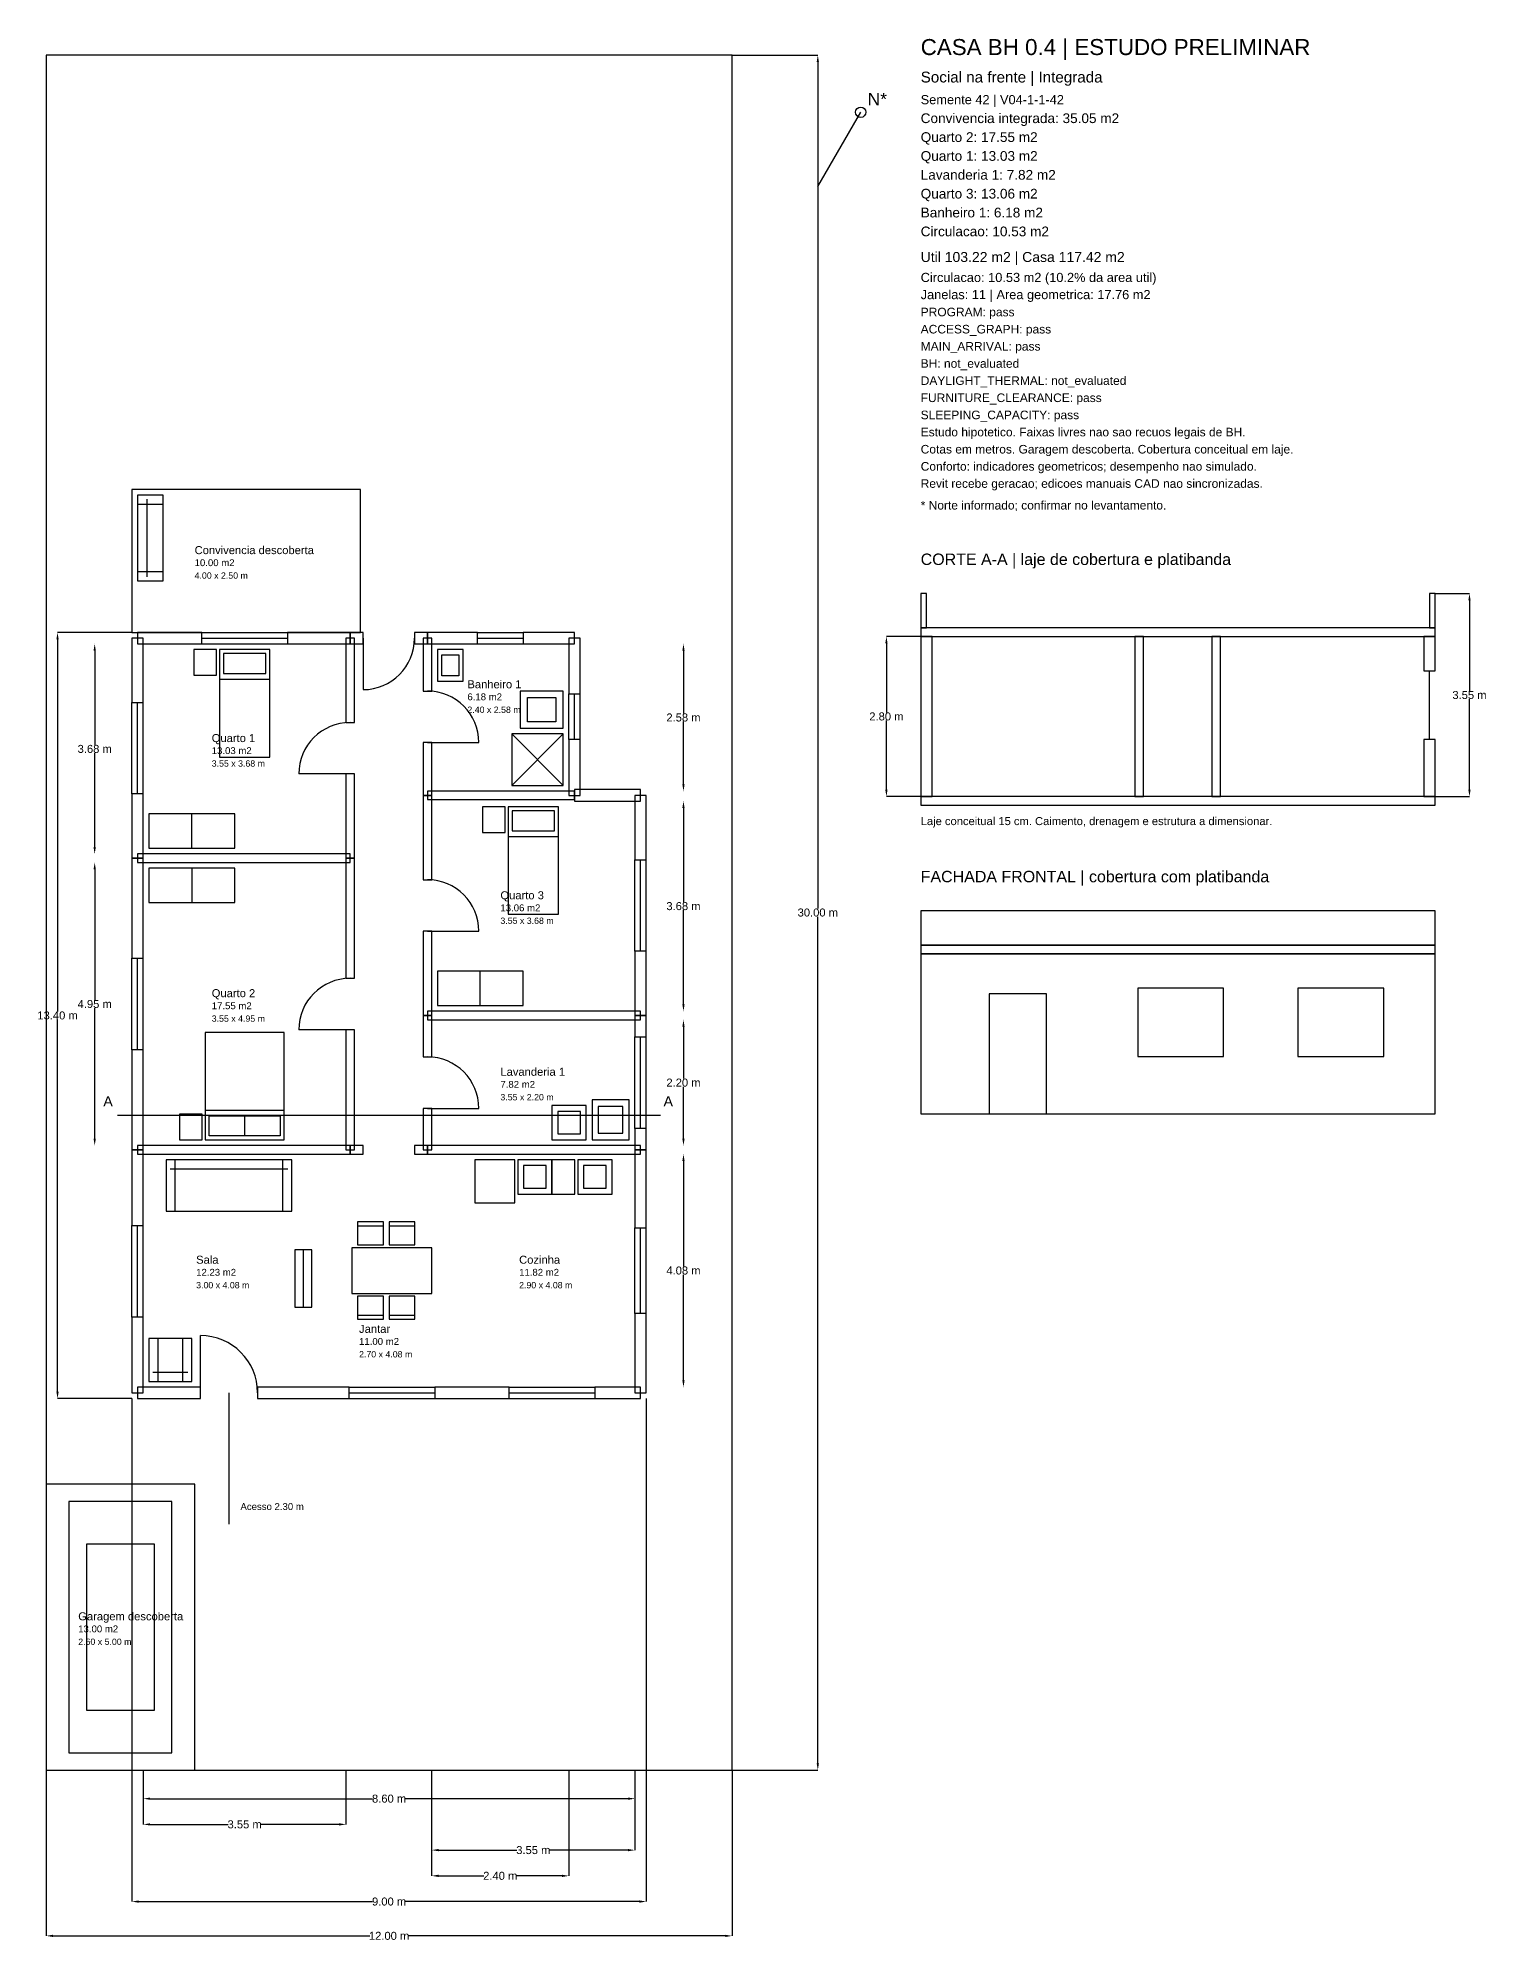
# Model space of a CAD drawing. Header units: millimetres. Extents: x -138 to 107186, y -4909 to 30295.
# Drawn here: x -138 to 25186, y -3109 to 30295 of the extents above; entities that cross this region are included whole.
import ezdxf

# ---------------------------------------------------------------- set-up
doc = ezdxf.new("R2010")
doc.units = ezdxf.units.MM
doc.header["$MEASUREMENT"] = 0
for name, color, linetype in [('CASA_ACESSO', 4, 'Continuous'), ('CASA_COBERTURA', 2, 'Continuous'), ('CASA_COTAS', 6, 'Continuous'), ('CASA_ESTUDO', 8, 'Continuous'), ('CASA_EXTERNO', 3, 'Continuous'), ('CASA_JANELAS', 4, 'Continuous'), ('CASA_LOTE', 8, 'Continuous'), ('CASA_MOVEIS', 3, 'Continuous'), ('CASA_PAREDES', 7, 'Continuous'), ('CASA_PORTAS', 2, 'Continuous'), ('CASA_TEXTOS', 7, 'Continuous')]:
    doc.layers.add(name, color=color, linetype=linetype)
doc.styles.get("Standard").update_dxf_attribs({"font": 'arial.ttf'})
doc.dimstyles.get("Standard").update_dxf_attribs({"dimtxt": 0.18, "dimasz": 0.18, "dimexe": 0.18, "dimexo": 0.0625, "dimgap": 0.09, "dimtad": 0, "dimtih": 1, "dimtoh": 1, "dimdec": 4, "dimzin": 0, "dimdsep": 46, "dimtxsty": 'Standard', "dimcen": 0.09, "dimadec": 0, "dimazin": 0, "dimtfac": 1, "dimtdec": 4, "dimtofl": 0, "dimtmove": 0, "dimatfit": 3, "dimfxl": 1, "dimtolj": 1, "dimtzin": 0, "dimarcsym": 0})

# ---------------------------------------------------------------- blocks, each defined once
blk = doc.blocks.new('*D1')
at = {"layer": 'CASA_COTAS', "color": 0, "lineweight": -2, "transparency": 16777216}
for p, q in [((11150, 10775), (11150, 10775)), ((11150, 10655), (11150, 8809)), ((11150, 6820), (11150, 8666)), ((11150, 6700), (11150, 6700))]:
    blk.add_line(p, q, dxfattribs=at)
at = {"layer": 'CASA_COTAS', "color": 0, "transparency": 16777216}
for points in [[(11130, 10655), (11170, 10655), (11150, 10775)], [(11130, 6820), (11170, 6820), (11150, 6700)]]:
    blk.add_solid(points, dxfattribs=at)
at = {"layer": 'Defpoints', "color": 0, "transparency": 16777216}
for p in [(11150, 10775), (11150, 10775), (11150, 6700)]:
    blk.add_point(p, dxfattribs=at)
at = {"layer": 'CASA_COTAS', "color": 0, "transparency": 16777216, "insert": (11150, 8738), "char_height": 140, "attachment_point": 5}
blk.add_mtext('\\A1;4.08 m', dxfattribs=at)
blk = doc.blocks.new('*D2')
at = {"layer": 'CASA_COTAS', "color": 0, "lineweight": -2, "transparency": 16777216}
for p, q in [((850, 15875), (850, 15875)), ((850, 15755), (850, 13472)), ((850, 11045), (850, 13328)), ((850, 10925), (850, 10925))]:
    blk.add_line(p, q, dxfattribs=at)
at = {"layer": 'CASA_COTAS', "color": 0, "transparency": 16777216}
for points in [[(830, 15755), (870, 15755), (850, 15875)], [(830, 11045), (870, 11045), (850, 10925)]]:
    blk.add_solid(points, dxfattribs=at)
at = {"layer": 'Defpoints', "color": 0, "transparency": 16777216}
for p in [(850, 15875), (850, 15875), (850, 10925)]:
    blk.add_point(p, dxfattribs=at)
at = {"layer": 'CASA_COTAS', "color": 0, "transparency": 16777216, "insert": (850, 13400), "char_height": 140, "attachment_point": 5}
blk.add_mtext('\\A1;4.95 m', dxfattribs=at)
blk = doc.blocks.new('*D3')
at = {"layer": 'CASA_COTAS', "color": 0, "lineweight": -2, "transparency": 16777216}
for p, q in [((850, 19700), (850, 19700)), ((850, 19580), (850, 17934)), ((850, 16145), (850, 17791)), ((850, 16025), (850, 16025))]:
    blk.add_line(p, q, dxfattribs=at)
at = {"layer": 'CASA_COTAS', "color": 0, "transparency": 16777216}
for points in [[(830, 19580), (870, 19580), (850, 19700)], [(830, 16145), (870, 16145), (850, 16025)]]:
    blk.add_solid(points, dxfattribs=at)
at = {"layer": 'Defpoints', "color": 0, "transparency": 16777216}
for p in [(850, 19700), (850, 19700), (850, 16025)]:
    blk.add_point(p, dxfattribs=at)
at = {"layer": 'CASA_COTAS', "color": 0, "transparency": 16777216, "insert": (850, 17862), "char_height": 140, "attachment_point": 5}
blk.add_mtext('\\A1;3.68 m', dxfattribs=at)
blk = doc.blocks.new('*D4')
at = {"layer": 'CASA_COTAS', "color": 0, "lineweight": -2, "transparency": 16777216}
for p, q in [((11150, 13125), (11150, 13125)), ((11150, 13005), (11150, 12097)), ((11150, 11045), (11150, 11953)), ((11150, 10925), (11150, 10925))]:
    blk.add_line(p, q, dxfattribs=at)
at = {"layer": 'CASA_COTAS', "color": 0, "transparency": 16777216}
for points in [[(11130, 13005), (11170, 13005), (11150, 13125)], [(11130, 11045), (11170, 11045), (11150, 10925)]]:
    blk.add_solid(points, dxfattribs=at)
at = {"layer": 'Defpoints', "color": 0, "transparency": 16777216}
for p in [(11150, 13125), (11150, 13125), (11150, 10925)]:
    blk.add_point(p, dxfattribs=at)
at = {"layer": 'CASA_COTAS', "color": 0, "transparency": 16777216, "insert": (11150, 12025), "char_height": 140, "attachment_point": 5}
blk.add_mtext('\\A1;2.20 m', dxfattribs=at)
blk = doc.blocks.new('*D5')
at = {"layer": 'CASA_COTAS', "color": 0, "lineweight": -2, "transparency": 16777216}
for p, q in [((11150, 16950), (11150, 16950)), ((11150, 16830), (11150, 15184)), ((11150, 13395), (11150, 15041)), ((11150, 13275), (11150, 13275))]:
    blk.add_line(p, q, dxfattribs=at)
at = {"layer": 'CASA_COTAS', "color": 0, "transparency": 16777216}
for points in [[(11130, 16830), (11170, 16830), (11150, 16950)], [(11130, 13395), (11170, 13395), (11150, 13275)]]:
    blk.add_solid(points, dxfattribs=at)
at = {"layer": 'Defpoints', "color": 0, "transparency": 16777216}
for p in [(11150, 16950), (11150, 16950), (11150, 13275)]:
    blk.add_point(p, dxfattribs=at)
at = {"layer": 'CASA_COTAS', "color": 0, "transparency": 16777216, "insert": (11150, 15112), "char_height": 140, "attachment_point": 5}
blk.add_mtext('\\A1;3.68 m', dxfattribs=at)
blk = doc.blocks.new('*D6')
at = {"layer": 'CASA_COTAS', "color": 0, "lineweight": -2, "transparency": 16777216}
for p, q in [((11150, 19700), (11150, 19700)), ((11150, 19580), (11150, 18484)), ((11150, 17245), (11150, 18341)), ((11150, 17125), (11150, 17125))]:
    blk.add_line(p, q, dxfattribs=at)
at = {"layer": 'CASA_COTAS', "color": 0, "transparency": 16777216}
for points in [[(11130, 19580), (11170, 19580), (11150, 19700)], [(11130, 17245), (11170, 17245), (11150, 17125)]]:
    blk.add_solid(points, dxfattribs=at)
at = {"layer": 'Defpoints', "color": 0, "transparency": 16777216}
for p in [(11150, 19700), (11150, 19700), (11150, 17125)]:
    blk.add_point(p, dxfattribs=at)
at = {"layer": 'CASA_COTAS', "color": 0, "transparency": 16777216, "insert": (11150, 18412), "char_height": 140, "attachment_point": 5}
blk.add_mtext('\\A1;2.58 m', dxfattribs=at)
blk = doc.blocks.new('*D7')
at = {"layer": 'CASA_COTAS', "color": 0, "lineweight": -2, "transparency": 16777216}
for p, q in [((1700, 0), (1700, -500)), ((10300, 0), (10300, -500)), ((1820, -500), (5711, -500)), ((10180, -500), (6289, -500))]:
    blk.add_line(p, q, dxfattribs=at)
at = {"layer": 'CASA_COTAS', "color": 0, "transparency": 16777216}
for points in [[(1820, -480), (1820, -520), (1700, -500)], [(10180, -480), (10180, -520), (10300, -500)]]:
    blk.add_solid(points, dxfattribs=at)
at = {"layer": 'Defpoints', "color": 0, "transparency": 16777216}
for p in [(1700, 0), (10300, 0), (10300, -500)]:
    blk.add_point(p, dxfattribs=at)
at = {"layer": 'CASA_COTAS', "color": 0, "transparency": 16777216, "insert": (6000, -500), "char_height": 140, "attachment_point": 5}
blk.add_mtext('\\A1;8.60 m', dxfattribs=at)
blk = doc.blocks.new('*D8')
at = {"layer": 'CASA_COTAS', "color": 0, "lineweight": -2, "transparency": 16777216}
for p, q in [((1700, 0), (1700, -950)), ((5245, 0), (5245, -950)), ((1820, -950), (3184, -950)), ((5125, -950), (3761, -950))]:
    blk.add_line(p, q, dxfattribs=at)
at = {"layer": 'CASA_COTAS', "color": 0, "transparency": 16777216}
for points in [[(1820, -930), (1820, -970), (1700, -950)], [(5125, -930), (5125, -970), (5245, -950)]]:
    blk.add_solid(points, dxfattribs=at)
at = {"layer": 'Defpoints', "color": 0, "transparency": 16777216}
for p in [(1700, 0), (5245, 0), (5245, -950)]:
    blk.add_point(p, dxfattribs=at)
at = {"layer": 'CASA_COTAS', "color": 0, "transparency": 16777216, "insert": (3473, -950), "char_height": 140, "attachment_point": 5}
blk.add_mtext('\\A1;3.55 m', dxfattribs=at)
blk = doc.blocks.new('*D9')
at = {"layer": 'CASA_COTAS', "color": 0, "lineweight": -2, "transparency": 16777216}
for p, q in [((6745, 0), (6745, -1400)), ((10300, 0), (10300, -1400)), ((6865, -1400), (8234, -1400)), ((10180, -1400), (8811, -1400))]:
    blk.add_line(p, q, dxfattribs=at)
at = {"layer": 'CASA_COTAS', "color": 0, "transparency": 16777216}
for points in [[(6865, -1380), (6865, -1420), (6745, -1400)], [(10180, -1380), (10180, -1420), (10300, -1400)]]:
    blk.add_solid(points, dxfattribs=at)
at = {"layer": 'Defpoints', "color": 0, "transparency": 16777216}
for p in [(6745, 0), (10300, 0), (10300, -1400)]:
    blk.add_point(p, dxfattribs=at)
at = {"layer": 'CASA_COTAS', "color": 0, "transparency": 16777216, "insert": (8523, -1400), "char_height": 140, "attachment_point": 5}
blk.add_mtext('\\A1;3.55 m', dxfattribs=at)
blk = doc.blocks.new('*D10')
at = {"layer": 'CASA_COTAS', "color": 0, "lineweight": -2, "transparency": 16777216}
for p, q in [((6745, 0), (6745, -1850)), ((9145, 0), (9145, -1850)), ((6865, -1850), (7655, -1850)), ((9025, -1850), (8235, -1850))]:
    blk.add_line(p, q, dxfattribs=at)
at = {"layer": 'CASA_COTAS', "color": 0, "transparency": 16777216}
for points in [[(6865, -1830), (6865, -1870), (6745, -1850)], [(9025, -1830), (9025, -1870), (9145, -1850)]]:
    blk.add_solid(points, dxfattribs=at)
at = {"layer": 'Defpoints', "color": 0, "transparency": 16777216}
for p in [(6745, 0), (9145, 0), (9145, -1850)]:
    blk.add_point(p, dxfattribs=at)
at = {"layer": 'CASA_COTAS', "color": 0, "transparency": 16777216, "insert": (7945, -1850), "char_height": 140, "attachment_point": 5}
blk.add_mtext('\\A1;2.40 m', dxfattribs=at)
blk = doc.blocks.new('*D11')
at = {"layer": 'CASA_COTAS', "color": 0, "lineweight": -2, "transparency": 16777216}
for p, q in [((1500, 6500), (1500, -2300)), ((10500, 6500), (10500, -2300)), ((1620, -2300), (5711, -2300)), ((10380, -2300), (6289, -2300))]:
    blk.add_line(p, q, dxfattribs=at)
at = {"layer": 'CASA_COTAS', "color": 0, "transparency": 16777216}
for points in [[(1620, -2280), (1620, -2320), (1500, -2300)], [(10380, -2280), (10380, -2320), (10500, -2300)]]:
    blk.add_solid(points, dxfattribs=at)
at = {"layer": 'Defpoints', "color": 0, "transparency": 16777216}
for p in [(1500, 6500), (10500, 6500), (10500, -2300)]:
    blk.add_point(p, dxfattribs=at)
at = {"layer": 'CASA_COTAS', "color": 0, "transparency": 16777216, "insert": (6000, -2300), "char_height": 140, "attachment_point": 5}
blk.add_mtext('\\A1;9.00 m', dxfattribs=at)
blk = doc.blocks.new('*D12')
at = {"layer": 'CASA_COTAS', "color": 0, "lineweight": -2, "transparency": 16777216}
for p, q in [((1500, 19900), (200, 19900)), ((200, 19780), (200, 13272)), ((200, 6620), (200, 13128)), ((1500, 6500), (200, 6500))]:
    blk.add_line(p, q, dxfattribs=at)
at = {"layer": 'CASA_COTAS', "color": 0, "transparency": 16777216}
for points in [[(180, 19780), (220, 19780), (200, 19900)], [(180, 6620), (220, 6620), (200, 6500)]]:
    blk.add_solid(points, dxfattribs=at)
at = {"layer": 'Defpoints', "color": 0, "transparency": 16777216}
for p in [(200, 19900), (1500, 19900), (1500, 6500)]:
    blk.add_point(p, dxfattribs=at)
at = {"layer": 'CASA_COTAS', "color": 0, "transparency": 16777216, "insert": (200, 13200), "char_height": 140, "attachment_point": 5}
blk.add_mtext('\\A1;13.40 m', dxfattribs=at)
blk = doc.blocks.new('*D13')
at = {"layer": 'CASA_COTAS', "color": 0, "lineweight": -2, "transparency": 16777216}
for p, q in [((0, 0), (0, -2900)), ((12000, 0), (12000, -2900)), ((120, -2900), (5664, -2900)), ((11880, -2900), (6336, -2900))]:
    blk.add_line(p, q, dxfattribs=at)
at = {"layer": 'CASA_COTAS', "color": 0, "transparency": 16777216}
for points in [[(120, -2880), (120, -2920), (0, -2900)], [(11880, -2880), (11880, -2920), (12000, -2900)]]:
    blk.add_solid(points, dxfattribs=at)
at = {"layer": 'Defpoints', "color": 0, "transparency": 16777216}
for p in [(0, 0), (12000, 0), (12000, -2900)]:
    blk.add_point(p, dxfattribs=at)
at = {"layer": 'CASA_COTAS', "color": 0, "transparency": 16777216, "insert": (6000, -2900), "char_height": 140, "attachment_point": 5}
blk.add_mtext('\\A1;12.00 m', dxfattribs=at)
blk = doc.blocks.new('*D14')
at = {"layer": 'CASA_COTAS', "color": 0, "lineweight": -2, "transparency": 16777216}
for p, q in [((12000, 30000), (13500, 30000)), ((13500, 29880), (13500, 15072)), ((13500, 120), (13500, 14928)), ((12000, 0), (13500, 0))]:
    blk.add_line(p, q, dxfattribs=at)
at = {"layer": 'CASA_COTAS', "color": 0, "transparency": 16777216}
for points in [[(13480, 29880), (13520, 29880), (13500, 30000)], [(13480, 120), (13520, 120), (13500, 0)]]:
    blk.add_solid(points, dxfattribs=at)
at = {"layer": 'Defpoints', "color": 0, "transparency": 16777216}
for p in [(12000, 30000), (13500, 30000), (12000, 0)]:
    blk.add_point(p, dxfattribs=at)
at = {"layer": 'CASA_COTAS', "color": 0, "transparency": 16777216, "insert": (13500, 15000), "char_height": 140, "attachment_point": 5}
blk.add_mtext('\\A1;30.00 m', dxfattribs=at)
blk = doc.blocks.new('*D15')
at = {"layer": 'CASA_COTAS', "color": 0, "lineweight": -2, "transparency": 16777216}
for p, q in [((15300, 19830), (14700, 19830)), ((14700, 19710), (14700, 18502)), ((14700, 17150), (14700, 18358)), ((15300, 17030), (14700, 17030))]:
    blk.add_line(p, q, dxfattribs=at)
at = {"layer": 'CASA_COTAS', "color": 0, "transparency": 16777216}
for points in [[(14680, 19710), (14720, 19710), (14700, 19830)], [(14680, 17150), (14720, 17150), (14700, 17030)]]:
    blk.add_solid(points, dxfattribs=at)
at = {"layer": 'Defpoints', "color": 0, "transparency": 16777216}
for p in [(14700, 19830), (15300, 19830), (15300, 17030)]:
    blk.add_point(p, dxfattribs=at)
at = {"layer": 'CASA_COTAS', "color": 0, "transparency": 16777216, "insert": (14700, 18430), "char_height": 140, "attachment_point": 5}
blk.add_mtext('\\A1;2.80 m', dxfattribs=at)
blk = doc.blocks.new('*D16')
at = {"layer": 'CASA_COTAS', "color": 0, "lineweight": -2, "transparency": 16777216}
for p, q in [((24300, 20580), (24900, 20580)), ((24900, 20460), (24900, 18877)), ((24900, 17150), (24900, 18733)), ((24300, 17030), (24900, 17030))]:
    blk.add_line(p, q, dxfattribs=at)
at = {"layer": 'CASA_COTAS', "color": 0, "transparency": 16777216}
for points in [[(24880, 20460), (24920, 20460), (24900, 20580)], [(24880, 17150), (24920, 17150), (24900, 17030)]]:
    blk.add_solid(points, dxfattribs=at)
at = {"layer": 'Defpoints', "color": 0, "transparency": 16777216}
for p in [(24300, 20580), (24900, 20580), (24300, 17030)]:
    blk.add_point(p, dxfattribs=at)
at = {"layer": 'CASA_COTAS', "color": 0, "transparency": 16777216, "insert": (24900, 18805), "char_height": 140, "attachment_point": 5}
blk.add_mtext('\\A1;3.55 m', dxfattribs=at)

msp = doc.modelspace()

# ---------------------------------------------------------------- linework, layer by layer
at = {"layer": 'CASA_ACESSO'}
msp.add_lwpolyline([(3200, 4300), (3200, 5900), (3200, 5900), (3200, 6600)], dxfattribs=at)
at = {"layer": 'CASA_COBERTURA'}
for points in [[(15300, 19980), (15400, 19980), (15400, 20580), (15300, 20580)], [(24200, 19980), (24300, 19980), (24300, 20580), (24200, 20580)], [(15300, 19830), (24300, 19830), (24300, 19980), (15300, 19980)], [(15300, 14430), (24300, 14430), (24300, 15030), (15300, 15030)], [(15300, 14280), (24300, 14280), (24300, 14430), (15300, 14430)]]:
    msp.add_lwpolyline(points, close=True, dxfattribs=at)
at = {"layer": 'CASA_ESTUDO'}
for p, q in [((13500, 27700), (14250, 28999.038)), ((1250, 11458), (10750, 11458))]:
    msp.add_line(p, q, dxfattribs=at)
for points in [[(15300, 17030), (15500, 17030), (15500, 19830), (15300, 19830)], [(19045.189, 17030), (19195.189, 17030), (19195.189, 19830), (19045.189, 19830)], [(20395.189, 17030), (20545.189, 17030), (20545.189, 19830), (20395.189, 19830)], [(24100, 19230), (24300, 19230), (24300, 19830), (24100, 19830)], [(24100, 17030), (24300, 17030), (24300, 18030), (24100, 18030)], [(15300, 16880), (24300, 16880), (24300, 17030), (15300, 17030)], [(15300, 11480), (24300, 11480), (24300, 14280), (15300, 14280)], [(16500, 11480), (17500, 11480), (17500, 13580), (16500, 13580)], [(19100, 12480), (20600, 12480), (20600, 13680), (19100, 13680)], [(21900, 12480), (23400, 12480), (23400, 13680), (21900, 13680)]]:
    msp.add_lwpolyline(points, close=True, dxfattribs=at)
msp.add_circle((14250, 28999.038), 90, dxfattribs=at)
at = {"layer": 'CASA_EXTERNO'}
for points in [[(1500, 19900), (5500, 19900), (5500, 22400), (1500, 22400)], [(0, 0), (2600, 0), (2600, 5000), (0, 5000)]]:
    msp.add_lwpolyline(points, close=True, dxfattribs=at)
at = {"layer": 'CASA_JANELAS'}
for p, q in [((2722.594, 19900), (4222.594, 19900)), ((2722.594, 19800), (4222.594, 19800)), ((7545.189, 19900), (8345.189, 19900)), ((7545.189, 19800), (8345.189, 19800)), ((2722.594, 19700), (4222.594, 19700)), ((7545.189, 19700), (8345.189, 19700)), ((24200, 18030), (24200, 19230)), ((9145.189, 18025), (9145.189, 18825)), ((9245.189, 18025), (9245.189, 18825)), ((9345.189, 18025), (9345.189, 18825)), ((1500, 17075), (1500, 18675)), ((1600, 17075), (1600, 18675)), ((1700, 17075), (1700, 18675)), ((10300, 14325), (10300, 15925)), ((10400, 14325), (10400, 15925)), ((10500, 14325), (10500, 15925)), ((1500, 12600), (1500, 14200)), ((1600, 12600), (1600, 14200)), ((1700, 12600), (1700, 14200)), ((10300, 11225), (10300, 12825)), ((10400, 11225), (10400, 12825)), ((10500, 11225), (10500, 12825)), ((1500, 7925), (1500, 9525)), ((1600, 7925), (1600, 9525)), ((1700, 7925), (1700, 9525)), ((10300, 7987.5), (10300, 9487.5)), ((10400, 7987.5), (10400, 9487.5)), ((10500, 7987.5), (10500, 9487.5)), ((5300, 6700), (6800, 6700)), ((8100, 6700), (9600, 6700)), ((5300, 6600), (6800, 6600)), ((5300, 6500), (6800, 6500)), ((8100, 6600), (9600, 6600)), ((8100, 6500), (9600, 6500))]:
    msp.add_line(p, q, dxfattribs=at)
at = {"layer": 'CASA_LOTE'}
msp.add_lwpolyline([(0, 0), (12000, 0), (12000, 30000), (0, 30000)], close=True, dxfattribs=at)
at = {"layer": 'CASA_MOVEIS'}
msp.add_line((4500, 8100), (4500, 9100), dxfattribs=at)
for points in [[(1600, 20800), (2050, 20800), (2050, 22300), (1600, 22300)], [(2582.594, 19150), (2982.594, 19150), (2982.594, 19600), (2582.594, 19600)], [(3032.594, 17720), (3912.594, 17720), (3912.594, 19600), (3032.594, 19600)], [(6845.189, 19050), (7295.189, 19050), (7295.189, 19600), (6845.189, 19600)], [(8295.189, 18225), (9045.189, 18225), (9045.189, 18875), (8295.189, 18875)], [(8145.189, 17225), (9045.189, 17225), (9045.189, 18125), (8145.189, 18125)], [(1800, 16125), (3300, 16125), (3300, 16725), (1800, 16725)], [(7632.594, 16400), (8032.594, 16400), (8032.594, 16850), (7632.594, 16850)], [(8082.594, 14970), (8962.594, 14970), (8962.594, 16850), (8082.594, 16850)], [(1800, 15175), (3300, 15175), (3300, 15775), (1800, 15775)], [(6845.189, 13375), (8345.189, 13375), (8345.189, 13975), (6845.189, 13975)], [(2782.594, 11025), (4162.594, 11025), (4162.594, 12905), (2782.594, 12905)], [(9550, 11025), (10200, 11025), (10200, 11725), (9550, 11725)], [(2332.594, 11025), (2732.594, 11025), (2732.594, 11475), (2332.594, 11475)], [(8850, 11025), (9450, 11025), (9450, 11625), (8850, 11625)], [(2100, 9775), (4300, 9775), (4300, 10675), (2100, 10675)], [(7500, 9925), (8200, 9925), (8200, 10675), (7500, 10675)], [(8250, 10075), (8850, 10075), (8850, 10675), (8250, 10675)], [(8850, 10075), (9250, 10075), (9250, 10675), (8850, 10675)], [(9300, 10075), (9900, 10075), (9900, 10675), (9300, 10675)], [(5450, 9187.5), (5900, 9187.5), (5900, 9587.5), (5450, 9587.5)], [(6000, 9187.5), (6450, 9187.5), (6450, 9587.5), (6000, 9587.5)], [(4350, 8100), (4650, 8100), (4650, 9100), (4350, 9100)], [(5350, 8337.5), (6750, 8337.5), (6750, 9137.5), (5350, 9137.5)], [(5450, 7887.5), (5900, 7887.5), (5900, 8287.5), (5450, 8287.5)], [(6000, 7887.5), (6450, 7887.5), (6450, 8287.5), (6000, 8287.5)], [(1800, 6800), (2550, 6800), (2550, 7550), (1800, 7550)], [(400, 300), (2200, 300), (2200, 4700), (400, 4700)]]:
    msp.add_lwpolyline(points, close=True, dxfattribs=at)
for points in [[(2050, 22140), (1600, 22140)], [(1760, 22230), (1760, 20870)], [(2050, 20960), (1600, 20960)], [(3102.594, 19180), (3842.594, 19180), (3842.594, 19530), (3102.594, 19530), (3102.594, 19180)], [(6921.689, 19143.5), (6921.689, 19506.5), (7218.689, 19506.5), (7218.689, 19143.5), (6921.689, 19143.5)], [(3032.594, 19080), (3912.594, 19080)], [(8422.689, 18335.5), (8422.689, 18764.5), (8917.689, 18764.5), (8917.689, 18335.5), (8422.689, 18335.5)], [(8145.189, 17225), (9045.189, 18125)], [(9045.189, 17225), (8145.189, 18125)], [(2550, 16125), (2550, 16725)], [(8152.594, 16430), (8892.594, 16430), (8892.594, 16780), (8152.594, 16780), (8152.594, 16430)], [(8082.594, 16330), (8962.594, 16330)], [(2550, 15775), (2550, 15175)], [(7595.189, 13375), (7595.189, 13975)], [(2782.594, 11545), (4162.594, 11545)], [(2852.594, 11445), (4092.594, 11445), (4092.594, 11095), (2852.594, 11095), (2852.594, 11445)], [(3472.594, 11445), (3472.594, 11095)], [(9348, 11523), (8952, 11523), (8952, 11127), (9348, 11127), (9348, 11523)], [(10089.5, 11606), (9660.5, 11606), (9660.5, 11144), (10089.5, 11144), (10089.5, 11606)], [(2170, 10515), (4230, 10515)], [(2260, 9775), (2260, 10675)], [(4140, 9775), (4140, 10675)], [(8352, 10177), (8748, 10177), (8748, 10573), (8352, 10573), (8352, 10177)], [(9402, 10177), (9798, 10177), (9798, 10573), (9402, 10573), (9402, 10177)], [(5450, 9517.5), (5900, 9517.5)], [(6000, 9517.5), (6450, 9517.5)], [(5450, 7957.5), (5900, 7957.5)], [(6000, 7957.5), (6450, 7957.5)], [(1960, 6800), (1960, 7550)], [(2390, 6800), (2390, 7550)], [(1870, 6960), (2480, 6960)], [(1894, 3952), (706, 3952), (706, 1048), (1894, 1048), (1894, 3952)]]:
    msp.add_lwpolyline(points, dxfattribs=at)
at = {"layer": 'CASA_PAREDES'}
for points in [[(1500, 18675), (1700, 18675), (1700, 19800), (1500, 19800)], [(1600, 19700), (2722.594, 19700), (2722.594, 19900), (1600, 19900)], [(4222.594, 19700), (5320.189, 19700), (5320.189, 19900), (4222.594, 19900)], [(5245.189, 18325), (5395.189, 18325), (5395.189, 19800), (5245.189, 19800)], [(5320.189, 19700), (5545.189, 19700), (5545.189, 19900), (5320.189, 19900)], [(6445.189, 19700), (6670.189, 19700), (6670.189, 19900), (6445.189, 19900)], [(6595.189, 18875), (6745.189, 18875), (6745.189, 19800), (6595.189, 19800)], [(6670.189, 19700), (7545.189, 19700), (7545.189, 19900), (6670.189, 19900)], [(8345.189, 19700), (9245.189, 19700), (9245.189, 19900), (8345.189, 19900)], [(9145.189, 18825), (9345.189, 18825), (9345.189, 19800), (9145.189, 19800)], [(6595.189, 17050), (6745.189, 17050), (6745.189, 17975), (6595.189, 17975)], [(9145.189, 17050), (9345.189, 17050), (9345.189, 18025), (9145.189, 18025)], [(5245.189, 15950), (5395.189, 15950), (5395.189, 17425), (5245.189, 17425)], [(1500, 15950), (1700, 15950), (1700, 17075), (1500, 17075)], [(6595.189, 15575), (6745.189, 15575), (6745.189, 17050), (6595.189, 17050)], [(6670.189, 16975), (9245.189, 16975), (9245.189, 17125), (6670.189, 17125)], [(9245.189, 16950), (10400, 16950), (10400, 17150), (9245.189, 17150)], [(10300, 15925), (10500, 15925), (10500, 17050), (10300, 17050)], [(1500, 14200), (1700, 14200), (1700, 15950), (1500, 15950)], [(1600, 15875), (5320.189, 15875), (5320.189, 16025), (1600, 16025)], [(5245.189, 13850), (5395.189, 13850), (5395.189, 15950), (5245.189, 15950)], [(6595.189, 13200), (6745.189, 13200), (6745.189, 14675), (6595.189, 14675)], [(10300, 13200), (10500, 13200), (10500, 14325), (10300, 14325)], [(6595.189, 12475), (6745.189, 12475), (6745.189, 13200), (6595.189, 13200)], [(6670.189, 13125), (10400, 13125), (10400, 13275), (6670.189, 13275)], [(10300, 12825), (10500, 12825), (10500, 13200), (10300, 13200)], [(5245.189, 10850), (5395.189, 10850), (5395.189, 12950), (5245.189, 12950)], [(1500, 10850), (1700, 10850), (1700, 12600), (1500, 12600)], [(6595.189, 10850), (6745.189, 10850), (6745.189, 11575), (6595.189, 11575)], [(10300, 10850), (10500, 10850), (10500, 11225), (10300, 11225)], [(1500, 9525), (1700, 9525), (1700, 10850), (1500, 10850)], [(1600, 10775), (5320.189, 10775), (5320.189, 10925), (1600, 10925)], [(5320.189, 10775), (5545.189, 10775), (5545.189, 10925), (5320.189, 10925)], [(6445.189, 10775), (6670.189, 10775), (6670.189, 10925), (6445.189, 10925)], [(6670.189, 10775), (10400, 10775), (10400, 10925), (6670.189, 10925)], [(10300, 9487.5), (10500, 9487.5), (10500, 10850), (10300, 10850)], [(1500, 6600), (1700, 6600), (1700, 7925), (1500, 7925)], [(10300, 6600), (10500, 6600), (10500, 7987.5), (10300, 7987.5)], [(1600, 6500), (2700, 6500), (2700, 6700), (1600, 6700)], [(3700, 6500), (5300, 6500), (5300, 6700), (3700, 6700)], [(6800, 6500), (8100, 6500), (8100, 6700), (6800, 6700)], [(9600, 6500), (10400, 6500), (10400, 6700), (9600, 6700)]]:
    msp.add_lwpolyline(points, close=True, dxfattribs=at)
at = {"layer": 'CASA_PORTAS'}
for p, q in [((5545.189, 19800), (5545.189, 18900)), ((6670.189, 17975), (7570.189, 17975)), ((5320.189, 17425), (4420.189, 17425)), ((6670.189, 14675), (7570.189, 14675)), ((5320.189, 12950), (4420.189, 12950)), ((6670.189, 11575), (7570.189, 11575)), ((2700, 6600), (2700, 7600))]:
    msp.add_line(p, q, dxfattribs=at)
for centre, radius, start, end in [((5545.189, 19800), 900, 270, 0), ((6670.189, 17975), 900, 0, 90), ((5320.189, 17425), 900, 90, 180), ((6670.189, 14675), 900, 0, 90), ((5320.189, 12950), 900, 90, 180), ((6670.189, 11575), 900, 0, 90), ((2700, 6600), 1000, 0, 90)]:
    msp.add_arc(centre, radius, start, end, dxfattribs=at)

# ---------------------------------------------------------------- texts
at = {"layer": 'CASA_TEXTOS'}
for s, height, p in [('CASA BH 0.4 | ESTUDO PRELIMINAR', 280, (15300, 30000)), ('Social na frente | Integrada', 190, (15300, 29520)), ('N*', 220, (14370, 29119.038)), ('Semente 42 | V04-1-1-42', 160, (15300, 29140)), ('Convivencia integrada: 35.05 m2', 170, (15300, 28810)), ('Quarto 2: 17.55 m2', 170, (15300, 28480)), ('Quarto 1: 13.03 m2', 170, (15300, 28150)), ('Lavanderia 1: 7.82 m2', 170, (15300, 27820)), ('Quarto 3: 13.06 m2', 170, (15300, 27490)), ('Banheiro 1: 6.18 m2', 170, (15300, 27160)), ('Circulacao: 10.53 m2', 170, (15300, 26830)), ('Util 103.22 m2 | Casa 117.42 m2', 175, (15300, 26380)), ('Circulacao: 10.53 m2 (10.2% da area util)', 160, (15300, 26030)), ('Janelas: 11 | Area geometrica: 17.76 m2', 160, (15300, 25730)), ('PROGRAM: pass', 150, (15300, 25430)), ('ACCESS_GRAPH: pass', 150, (15300, 25130)), ('MAIN_ARRIVAL: pass', 150, (15300, 24830)), ('BH: not_evaluated', 150, (15300, 24530)), ('DAYLIGHT_THERMAL: not_evaluated', 150, (15300, 24230)), ('FURNITURE_CLEARANCE: pass', 150, (15300, 23930)), ('SLEEPING_CAPACITY: pass', 150, (15300, 23630)), ('Estudo hipotetico. Faixas livres nao sao recuos legais de BH.', 150, (15300, 23330)), ('Cotas em metros. Garagem descoberta. Cobertura conceitual em laje.', 150, (15300, 23030)), ('Conforto: indicadores geometricos; desempenho nao simulado.', 150, (15300, 22730)), ('Revit recebe geracao; edicoes manuais CAD nao sincronizadas.', 150, (15300, 22430)), ('* Norte informado; confirmar no levantamento.', 150, (15300, 22050)), ('Convivencia descoberta', 140, (2598, 21270)), ('10.00 m2', 120, (2598, 21060)), ('CORTE A-A | laje de cobertura e platibanda', 200, (15300, 21080)), ('4.00 x 2.50 m', 110, (2598, 20840)), ('Banheiro 1', 140, (7370.189, 18923.5)), ('6.18 m2', 120, (7370.189, 18713.5)), ('2.40 x 2.58 m', 110, (7370.189, 18493.5)), ('Quarto 1', 140, (2897.594, 17982.5)), ('13.03 m2', 120, (2897.594, 17772.5)), ('3.55 x 3.68 m', 110, (2897.594, 17552.5)), ('Laje conceitual 15 cm. Caimento, drenagem e estrutura a dimensionar.', 140, (15300, 16530)), ('FACHADA FRONTAL | cobertura com platibanda', 200, (15300, 15530)), ('Quarto 3', 140, (7947.594, 15232.5)), ('13.06 m2', 120, (7947.594, 15022.5)), ('3.55 x 3.68 m', 110, (7947.594, 14802.5)), ('Quarto 2', 140, (2897.594, 13520)), ('17.55 m2', 120, (2897.594, 13310)), ('3.55 x 4.95 m', 110, (2897.594, 13090)), ('7.82 m2', 120, (7947.594, 11935)), ('Lavanderia 1', 140, (7947.594, 12145)), ('A', 180, (1000, 11608)), ('3.55 x 2.20 m', 110, (7947.594, 11715)), ('A', 180, (10800, 11608)), ('Sala', 140, (2625, 8857.5)), ('12.23 m2', 120, (2625, 8647.5)), ('Cozinha', 140, (8275, 8857.5)), ('11.82 m2', 120, (8275, 8647.5)), ('3.00 x 4.08 m', 110, (2625, 8427.5)), ('2.90 x 4.08 m', 110, (8275, 8427.5)), ('Jantar', 140, (5475, 7648.25)), ('11.00 m2', 120, (5475, 7438.25)), ('2.70 x 4.08 m', 110, (5475, 7218.25)), ('Acesso 2.30 m', 120, (3400, 4550)), ('Garagem descoberta', 140, (562, 2620)), ('13.00 m2', 120, (562, 2410)), ('2.60 x 5.00 m', 110, (562, 2190))]:
    msp.add_text(s, height=height, dxfattribs=at).set_placement(p)

# ---------------------------------------------------------------- dimensions: what is measured, and where the dimension line sits
at = {"layer": 'CASA_COTAS'}
for base, p1, p2, picture, middle in [((13500, 30000), (12000, 0), (12000, 30000), '*D14', (13500, 15000)), ((24900, 20580), (24300, 17030), (24300, 20580), '*D16', (24900, 18805)), ((200, 19900), (1500, 6500), (1500, 19900), '*D12', (200, 13200)), ((14700, 19830), (15300, 17030), (15300, 19830), '*D15', (14700, 18430)), ((850, 19700), (850, 16025), (850, 19700), '*D3', (850, 17862.5)), ((11150, 19700), (11150, 17125), (11150, 19700), '*D6', (11150, 18412.5)), ((11150, 16950), (11150, 13275), (11150, 16950), '*D5', (11150, 15112.5)), ((850, 15875), (850, 10925), (850, 15875), '*D2', (850, 13400)), ((11150, 13125), (11150, 10925), (11150, 13125), '*D4', (11150, 12025)), ((11150, 10775), (11150, 6700), (11150, 10775), '*D1', (11150, 8737.5))]:
    dim = msp.add_linear_dim(base=base, p1=p1, p2=p2, angle=90, dimstyle='Standard', override={"dimtxt": 140, "dimasz": 120, "dimdec": 2, "dimlfac": 0.001, "dimpost": '<> m'}, dxfattribs=at)
    dim.commit()
    dim.dimension.update_dxf_attribs({"geometry": picture, "text_midpoint": middle})
for base, p1, p2, picture, middle in [((10500, -2300), (1500, 6500), (10500, 6500), '*D11', (6000, -2300)), ((12000, -2900), (0, 0), (12000, 0), '*D13', (6000, -2900)), ((10300, -500), (1700, 0), (10300, 0), '*D7', (6000, -500)), ((5245.189, -950), (1700, 0), (5245.189, 0), '*D8', (3472.594, -950)), ((10300, -1400), (6745.189, 0), (10300, 0), '*D9', (8522.594, -1400)), ((9145.189, -1850), (6745.189, 0), (9145.189, 0), '*D10', (7945.189, -1850))]:
    dim = msp.add_linear_dim(base=base, p1=p1, p2=p2, dimstyle='Standard', override={"dimtxt": 140, "dimasz": 120, "dimdec": 2, "dimlfac": 0.001, "dimpost": '<> m'}, dxfattribs=at)
    dim.commit()
    dim.dimension.update_dxf_attribs({"geometry": picture, "text_midpoint": middle})

doc.saveas('drawing.dxf')
